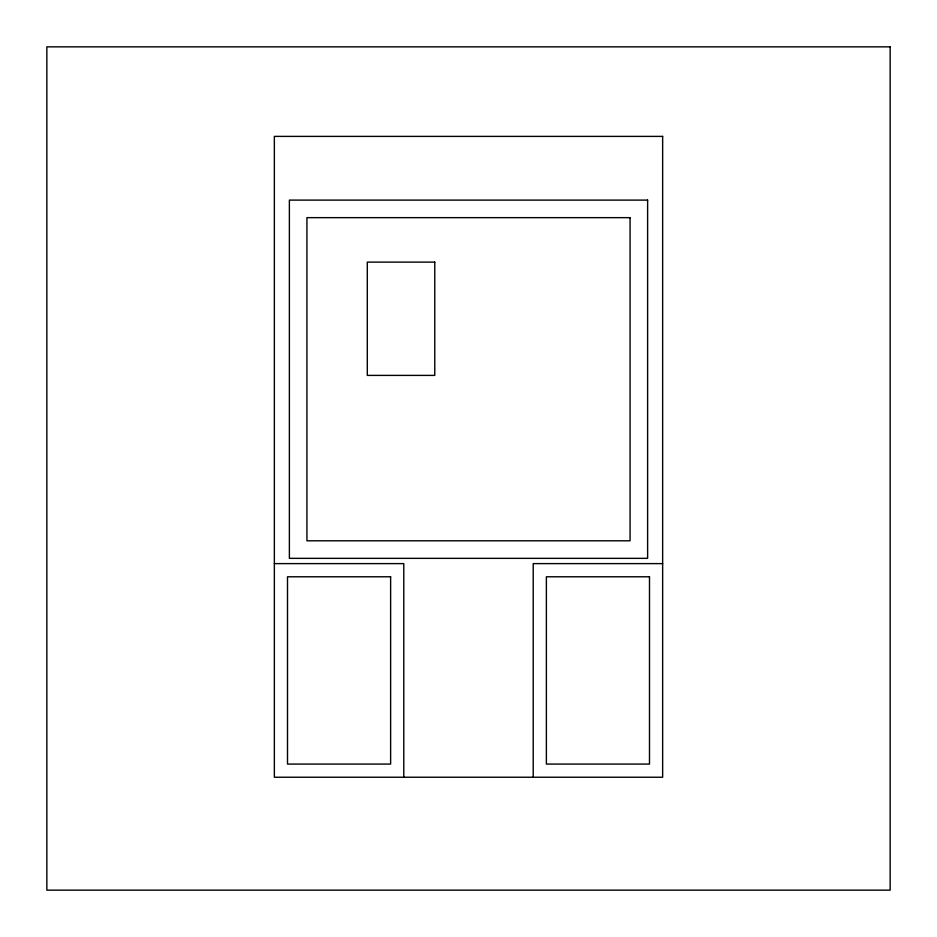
<?xml version="1.0" encoding="UTF-8"?>
<svg xmlns="http://www.w3.org/2000/svg" width="937" height="937" viewBox="0 0 937 937"><rect width="100%" height="100%" fill="white"/><g stroke="black" fill="none" stroke-linecap="round" stroke-linejoin="round"><path stroke-width="1.41" d="M274.354 563.617L403.788 563.617L403.788 777.241M662.646 563.617L533.212 563.617L533.212 777.241M890.15 46.85L46.85 46.85L46.85 890.15L890.15 890.15L890.15 46.85M662.646 136.392L274.354 136.392L274.354 777.241L662.646 777.241L662.646 136.392M647.619 200.108L289.381 200.108L289.381 558.347L647.619 558.347L647.619 200.108M630.074 217.653L306.926 217.653L306.926 540.801L630.074 540.801L630.074 217.653M434.768 262.114L367.304 262.114L367.304 375.397L434.768 375.397L434.768 262.114M390.624 576.782L287.507 576.782L287.507 764.077L390.624 764.077L390.624 576.782M649.493 576.782L546.376 576.782L546.376 764.077L649.493 764.077L649.493 576.782"/></g></svg>
